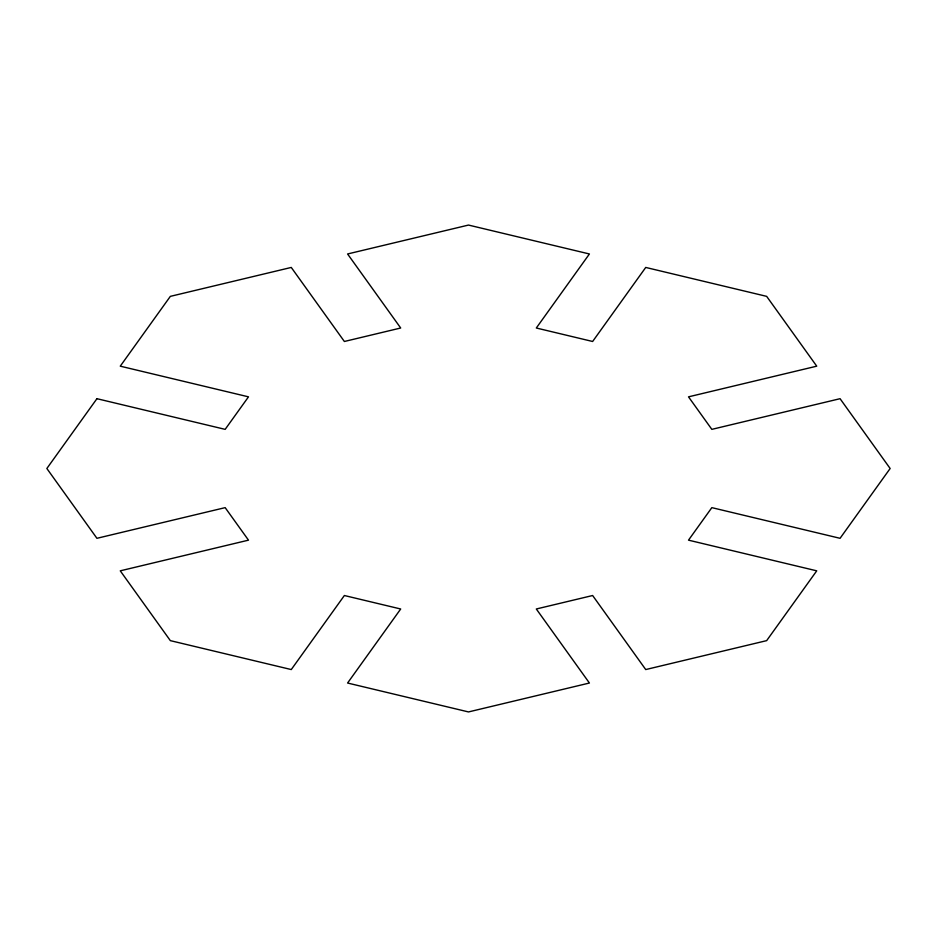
<?xml version="1.0" encoding="UTF-8"?>
<svg xmlns="http://www.w3.org/2000/svg" width="937" height="937" viewBox="0 0 937 937"><rect width="100%" height="100%" fill="white"/><g stroke="black" fill="none" stroke-linecap="round" stroke-linejoin="round"><path stroke-width="1.41" d="M96.933 398.693L46.85 468.5L96.933 538.307L225.161 507.643L248.492 540.157L120.264 570.832L170.347 640.639L291.266 669.557L344.371 595.522L400.696 608.991L347.58 683.026L468.5 711.933L589.42 683.026L536.304 608.991L592.629 595.522L645.734 669.557L766.653 640.639L816.736 570.832L688.508 540.157L711.839 507.643L840.067 538.307L890.15 468.5L840.067 398.693L711.839 429.357L688.508 396.843L816.736 366.168L766.653 296.361L645.734 267.443L592.629 341.478L536.304 328.009L589.42 253.974L468.5 225.067L347.58 253.974L400.696 328.009L344.371 341.478L291.266 267.443L170.347 296.361L120.264 366.168L248.492 396.843L225.161 429.357L96.933 398.693"/></g></svg>
